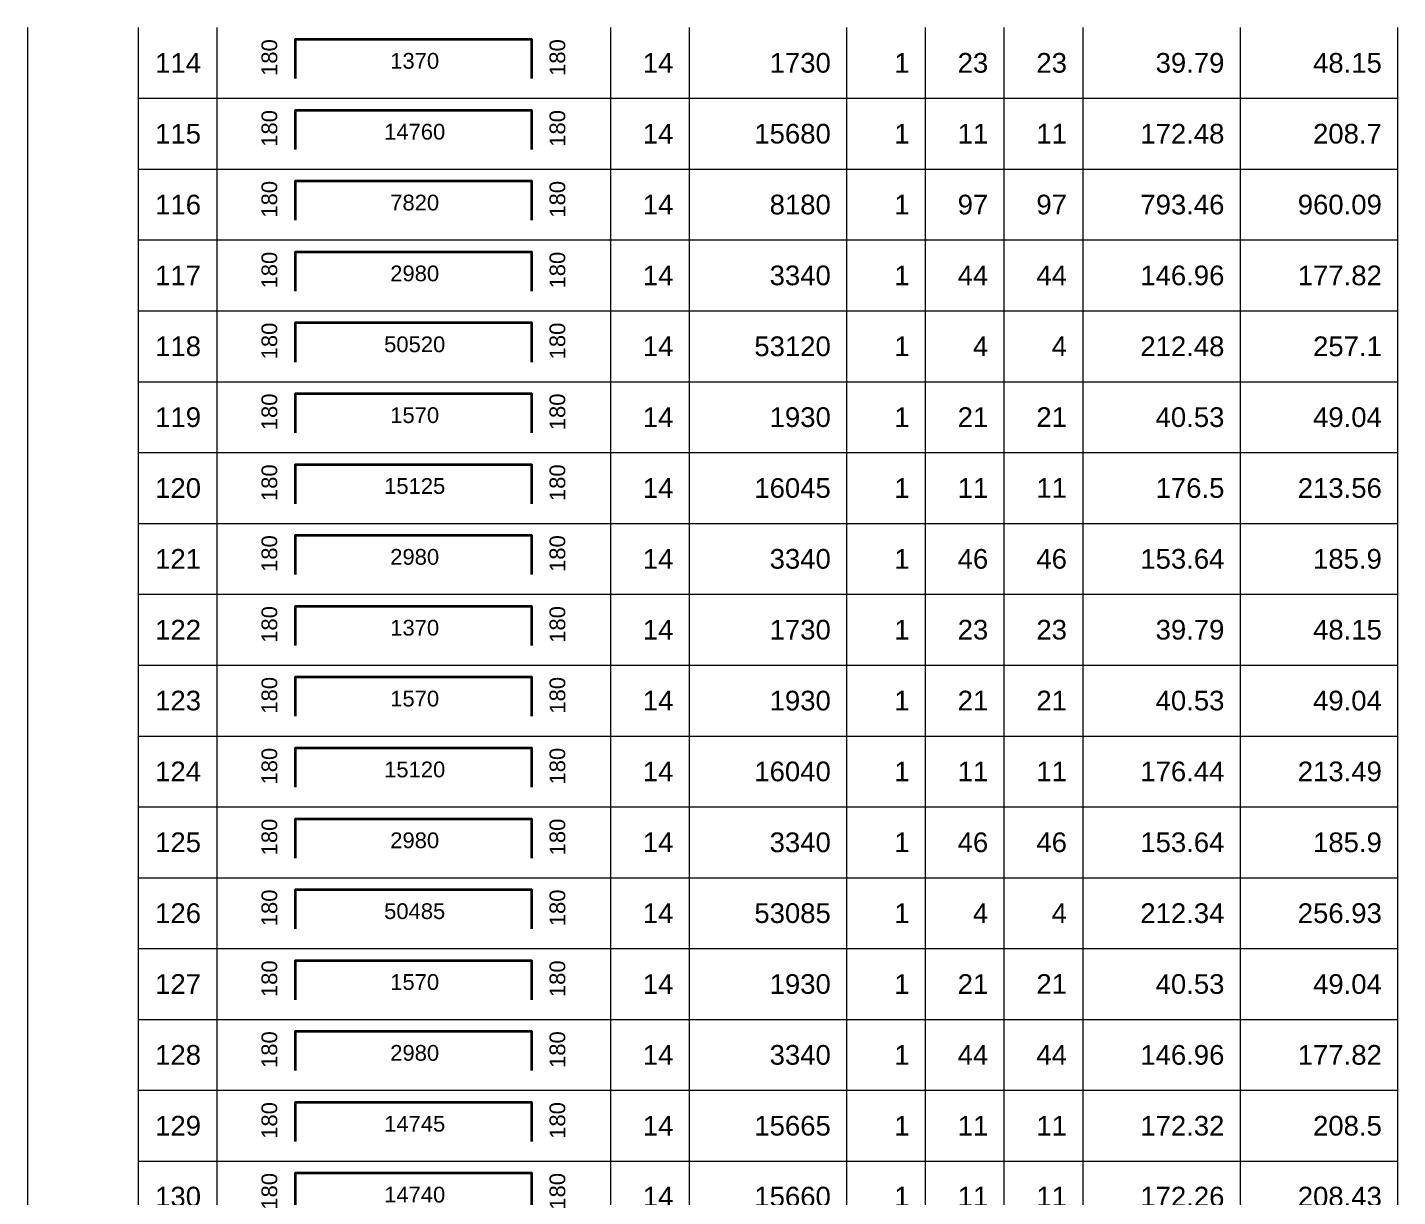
# Model space of a CAD drawing. Header units: millimetres. Extents: x -109376 to 505271, y -20580 to 113678.
# Drawn here: x -109376 to -91971, y -5730 to 9120 of the extents above; entities that cross this region are included whole.
import ezdxf
from ezdxf.enums import TextEntityAlignment as Align

# ---------------------------------------------------------------- set-up
doc = ezdxf.new("R2010")
doc.units = ezdxf.units.MM
for name, color, linetype, lineweight in [('NDC_S_REBAR', 4, 'Continuous', 35), ('NDC_S_VN TEXT', 7, 'Continuous', 20), ('NDC_Table', 3, 'Continuous', 20)]:
    doc.layers.add(name, color=color, linetype=linetype, lineweight=lineweight)
doc.styles.add('ARIAL', font='arial.ttf', dxfattribs={"width": 0.8})

# ---------------------------------------------------------------- blocks, each defined once
blk = doc.blocks.new('dang04')
at = {"layer": 'NDC_S_REBAR'}
blk.add_lwpolyline([(3405, -650), (3405, -150), (6405, -150), (6405, -650)], dxfattribs=at)
at = {"layer": 'NDC_Table'}
for p, q in [((0, 0), (0, -900)), ((1405, 0), (1405, -900)), ((2405, 0), (2405, -900)), ((7405, 0), (7405, -900)), ((8405, 0), (8405, -900)), ((10405, 0), (10405, -900)), ((11405, 0), (11405, -900)), ((12405, 0), (12405, -900)), ((13405, 0), (13405, -900)), ((15405, 0), (15405, -900)), ((17405, 0), (17405, -900)), ((1405, -900), (17405, -900))]:
    blk.add_line(p, q, dxfattribs=at)
at = {"layer": 'NDC_S_VN TEXT', "style": 'ARIAL'}
for p in [(3073, -150), (6733, -150)]:
    blk.add_attdef('D03', text='', height=200, rotation=90, dxfattribs=at).set_placement(p, align=Align.MIDDLE_RIGHT)
for p in [(2205, -450), (8205, -450), (10205, -450), (11205, -450), (12205, -450), (13205, -450), (15205, -450), (17205, -450)]:
    blk.add_attdef('D03', text='', height=250, dxfattribs=at).set_placement(p, align=Align.MIDDLE_RIGHT)
blk.add_attdef('D03', text='', height=200, dxfattribs=at).set_placement((4920, -425), align=Align.MIDDLE_CENTER)

msp = doc.modelspace()

# ---------------------------------------------------------------- block references
at = {"layer": 'NDC_Table'}
ref = msp.add_blockref('dang04', (-109375.9, 9119.9), dxfattribs=at)
ref.add_attrib('D03', '114', dxfattribs={"layer": 'NDC_S_VN TEXT', "height": 250, "style": 'ARIAL'}).set_placement((-107170.6, 8669.9), align=Align.MIDDLE_RIGHT)
ref.add_attrib('D03', '180', dxfattribs={"layer": 'NDC_S_VN TEXT', "height": 200, "rotation": 90, "style": 'ARIAL'}).set_placement((-106302.5, 8969.9), align=Align.MIDDLE_RIGHT)
ref.add_attrib('D03', '1370', dxfattribs={"layer": 'NDC_S_VN TEXT', "height": 200, "style": 'ARIAL'}).set_placement((-104456.3, 8695.2), align=Align.MIDDLE_CENTER)
ref.add_attrib('D03', '180', dxfattribs={"layer": 'NDC_S_VN TEXT', "height": 200, "rotation": 90, "style": 'ARIAL'}).set_placement((-102643.4, 8969.9), align=Align.MIDDLE_RIGHT)
ref.add_attrib('D03', '14', dxfattribs={"layer": 'NDC_S_VN TEXT', "height": 250, "style": 'ARIAL'}).set_placement((-101170.6, 8669.9), align=Align.MIDDLE_RIGHT)
ref.add_attrib('D03', '1730', dxfattribs={"layer": 'NDC_S_VN TEXT', "height": 250, "style": 'ARIAL'}).set_placement((-99170.6, 8669.9), align=Align.MIDDLE_RIGHT)
ref.add_attrib('D03', '1', dxfattribs={"layer": 'NDC_S_VN TEXT', "height": 250, "style": 'ARIAL'}).set_placement((-98170.6, 8669.9), align=Align.MIDDLE_RIGHT)
ref.add_attrib('D03', '23', dxfattribs={"layer": 'NDC_S_VN TEXT', "height": 250, "style": 'ARIAL'}).set_placement((-97170.6, 8669.9), align=Align.MIDDLE_RIGHT)
ref.add_attrib('D03', '23', dxfattribs={"layer": 'NDC_S_VN TEXT', "height": 250, "style": 'ARIAL'}).set_placement((-96170.6, 8670.2), align=Align.MIDDLE_RIGHT)
ref.add_attrib('D03', '39.79', dxfattribs={"layer": 'NDC_S_VN TEXT', "height": 250, "style": 'ARIAL'}).set_placement((-94170.6, 8669.9), align=Align.MIDDLE_RIGHT)
ref.add_attrib('D03', '48.15', dxfattribs={"layer": 'NDC_S_VN TEXT', "height": 250, "style": 'ARIAL'}).set_placement((-92170.6, 8669.9), align=Align.MIDDLE_RIGHT)
ref = msp.add_blockref('dang04', (-109375.9, 8219.9), dxfattribs=at)
ref.add_attrib('D03', '115', dxfattribs={"layer": 'NDC_S_VN TEXT', "height": 250, "style": 'ARIAL'}).set_placement((-107170.6, 7769.9), align=Align.MIDDLE_RIGHT)
ref.add_attrib('D03', '180', dxfattribs={"layer": 'NDC_S_VN TEXT', "height": 200, "rotation": 90, "style": 'ARIAL'}).set_placement((-106302.5, 8069.9), align=Align.MIDDLE_RIGHT)
ref.add_attrib('D03', '14760', dxfattribs={"layer": 'NDC_S_VN TEXT', "height": 200, "style": 'ARIAL'}).set_placement((-104456.3, 7795.2), align=Align.MIDDLE_CENTER)
ref.add_attrib('D03', '180', dxfattribs={"layer": 'NDC_S_VN TEXT', "height": 200, "rotation": 90, "style": 'ARIAL'}).set_placement((-102643.4, 8069.9), align=Align.MIDDLE_RIGHT)
ref.add_attrib('D03', '14', dxfattribs={"layer": 'NDC_S_VN TEXT', "height": 250, "style": 'ARIAL'}).set_placement((-101170.6, 7769.9), align=Align.MIDDLE_RIGHT)
ref.add_attrib('D03', '15680', dxfattribs={"layer": 'NDC_S_VN TEXT', "height": 250, "style": 'ARIAL'}).set_placement((-99170.6, 7769.9), align=Align.MIDDLE_RIGHT)
ref.add_attrib('D03', '1', dxfattribs={"layer": 'NDC_S_VN TEXT', "height": 250, "style": 'ARIAL'}).set_placement((-98170.6, 7769.9), align=Align.MIDDLE_RIGHT)
ref.add_attrib('D03', '11', dxfattribs={"layer": 'NDC_S_VN TEXT', "height": 250, "style": 'ARIAL'}).set_placement((-97170.6, 7769.9), align=Align.MIDDLE_RIGHT)
ref.add_attrib('D03', '11', dxfattribs={"layer": 'NDC_S_VN TEXT', "height": 250, "style": 'ARIAL'}).set_placement((-96170.6, 7770.2), align=Align.MIDDLE_RIGHT)
ref.add_attrib('D03', '172.48', dxfattribs={"layer": 'NDC_S_VN TEXT', "height": 250, "style": 'ARIAL'}).set_placement((-94170.6, 7769.9), align=Align.MIDDLE_RIGHT)
ref.add_attrib('D03', '208.7', dxfattribs={"layer": 'NDC_S_VN TEXT', "height": 250, "style": 'ARIAL'}).set_placement((-92170.6, 7769.9), align=Align.MIDDLE_RIGHT)
ref = msp.add_blockref('dang04', (-109375.9, 7319.9), dxfattribs=at)
ref.add_attrib('D03', '116', dxfattribs={"layer": 'NDC_S_VN TEXT', "height": 250, "style": 'ARIAL'}).set_placement((-107170.6, 6869.9), align=Align.MIDDLE_RIGHT)
ref.add_attrib('D03', '180', dxfattribs={"layer": 'NDC_S_VN TEXT', "height": 200, "rotation": 90, "style": 'ARIAL'}).set_placement((-106302.5, 7169.9), align=Align.MIDDLE_RIGHT)
ref.add_attrib('D03', '7820', dxfattribs={"layer": 'NDC_S_VN TEXT', "height": 200, "style": 'ARIAL'}).set_placement((-104456.3, 6895.2), align=Align.MIDDLE_CENTER)
ref.add_attrib('D03', '180', dxfattribs={"layer": 'NDC_S_VN TEXT', "height": 200, "rotation": 90, "style": 'ARIAL'}).set_placement((-102643.4, 7169.9), align=Align.MIDDLE_RIGHT)
ref.add_attrib('D03', '14', dxfattribs={"layer": 'NDC_S_VN TEXT', "height": 250, "style": 'ARIAL'}).set_placement((-101170.6, 6869.9), align=Align.MIDDLE_RIGHT)
ref.add_attrib('D03', '8180', dxfattribs={"layer": 'NDC_S_VN TEXT', "height": 250, "style": 'ARIAL'}).set_placement((-99170.6, 6869.9), align=Align.MIDDLE_RIGHT)
ref.add_attrib('D03', '1', dxfattribs={"layer": 'NDC_S_VN TEXT', "height": 250, "style": 'ARIAL'}).set_placement((-98170.6, 6869.9), align=Align.MIDDLE_RIGHT)
ref.add_attrib('D03', '97', dxfattribs={"layer": 'NDC_S_VN TEXT', "height": 250, "style": 'ARIAL'}).set_placement((-97170.6, 6869.9), align=Align.MIDDLE_RIGHT)
ref.add_attrib('D03', '97', dxfattribs={"layer": 'NDC_S_VN TEXT', "height": 250, "style": 'ARIAL'}).set_placement((-96170.6, 6870.2), align=Align.MIDDLE_RIGHT)
ref.add_attrib('D03', '793.46', dxfattribs={"layer": 'NDC_S_VN TEXT', "height": 250, "style": 'ARIAL'}).set_placement((-94170.6, 6869.9), align=Align.MIDDLE_RIGHT)
ref.add_attrib('D03', '960.09', dxfattribs={"layer": 'NDC_S_VN TEXT', "height": 250, "style": 'ARIAL'}).set_placement((-92170.6, 6869.9), align=Align.MIDDLE_RIGHT)
ref = msp.add_blockref('dang04', (-109375.9, 6419.9), dxfattribs=at)
ref.add_attrib('D03', '117', dxfattribs={"layer": 'NDC_S_VN TEXT', "height": 250, "style": 'ARIAL'}).set_placement((-107170.6, 5969.9), align=Align.MIDDLE_RIGHT)
ref.add_attrib('D03', '180', dxfattribs={"layer": 'NDC_S_VN TEXT', "height": 200, "rotation": 90, "style": 'ARIAL'}).set_placement((-106302.5, 6269.9), align=Align.MIDDLE_RIGHT)
ref.add_attrib('D03', '2980', dxfattribs={"layer": 'NDC_S_VN TEXT', "height": 200, "style": 'ARIAL'}).set_placement((-104456.3, 5995.2), align=Align.MIDDLE_CENTER)
ref.add_attrib('D03', '180', dxfattribs={"layer": 'NDC_S_VN TEXT', "height": 200, "rotation": 90, "style": 'ARIAL'}).set_placement((-102643.4, 6269.9), align=Align.MIDDLE_RIGHT)
ref.add_attrib('D03', '14', dxfattribs={"layer": 'NDC_S_VN TEXT', "height": 250, "style": 'ARIAL'}).set_placement((-101170.6, 5969.9), align=Align.MIDDLE_RIGHT)
ref.add_attrib('D03', '3340', dxfattribs={"layer": 'NDC_S_VN TEXT', "height": 250, "style": 'ARIAL'}).set_placement((-99170.6, 5969.9), align=Align.MIDDLE_RIGHT)
ref.add_attrib('D03', '1', dxfattribs={"layer": 'NDC_S_VN TEXT', "height": 250, "style": 'ARIAL'}).set_placement((-98170.6, 5969.9), align=Align.MIDDLE_RIGHT)
ref.add_attrib('D03', '44', dxfattribs={"layer": 'NDC_S_VN TEXT', "height": 250, "style": 'ARIAL'}).set_placement((-97170.6, 5969.9), align=Align.MIDDLE_RIGHT)
ref.add_attrib('D03', '44', dxfattribs={"layer": 'NDC_S_VN TEXT', "height": 250, "style": 'ARIAL'}).set_placement((-96170.6, 5970.2), align=Align.MIDDLE_RIGHT)
ref.add_attrib('D03', '146.96', dxfattribs={"layer": 'NDC_S_VN TEXT', "height": 250, "style": 'ARIAL'}).set_placement((-94170.6, 5969.9), align=Align.MIDDLE_RIGHT)
ref.add_attrib('D03', '177.82', dxfattribs={"layer": 'NDC_S_VN TEXT', "height": 250, "style": 'ARIAL'}).set_placement((-92170.6, 5969.9), align=Align.MIDDLE_RIGHT)
ref = msp.add_blockref('dang04', (-109375.9, 5519.9), dxfattribs=at)
ref.add_attrib('D03', '118', dxfattribs={"layer": 'NDC_S_VN TEXT', "height": 250, "style": 'ARIAL'}).set_placement((-107170.6, 5069.9), align=Align.MIDDLE_RIGHT)
ref.add_attrib('D03', '180', dxfattribs={"layer": 'NDC_S_VN TEXT', "height": 200, "rotation": 90, "style": 'ARIAL'}).set_placement((-106302.5, 5369.9), align=Align.MIDDLE_RIGHT)
ref.add_attrib('D03', '50520', dxfattribs={"layer": 'NDC_S_VN TEXT', "height": 200, "style": 'ARIAL'}).set_placement((-104456.3, 5095.2), align=Align.MIDDLE_CENTER)
ref.add_attrib('D03', '180', dxfattribs={"layer": 'NDC_S_VN TEXT', "height": 200, "rotation": 90, "style": 'ARIAL'}).set_placement((-102643.4, 5369.9), align=Align.MIDDLE_RIGHT)
ref.add_attrib('D03', '14', dxfattribs={"layer": 'NDC_S_VN TEXT', "height": 250, "style": 'ARIAL'}).set_placement((-101170.6, 5069.9), align=Align.MIDDLE_RIGHT)
ref.add_attrib('D03', '53120', dxfattribs={"layer": 'NDC_S_VN TEXT', "height": 250, "style": 'ARIAL'}).set_placement((-99170.6, 5069.9), align=Align.MIDDLE_RIGHT)
ref.add_attrib('D03', '1', dxfattribs={"layer": 'NDC_S_VN TEXT', "height": 250, "style": 'ARIAL'}).set_placement((-98170.6, 5069.9), align=Align.MIDDLE_RIGHT)
ref.add_attrib('D03', '4', dxfattribs={"layer": 'NDC_S_VN TEXT', "height": 250, "style": 'ARIAL'}).set_placement((-97170.6, 5069.9), align=Align.MIDDLE_RIGHT)
ref.add_attrib('D03', '4', dxfattribs={"layer": 'NDC_S_VN TEXT', "height": 250, "style": 'ARIAL'}).set_placement((-96170.6, 5070.2), align=Align.MIDDLE_RIGHT)
ref.add_attrib('D03', '212.48', dxfattribs={"layer": 'NDC_S_VN TEXT', "height": 250, "style": 'ARIAL'}).set_placement((-94170.6, 5069.9), align=Align.MIDDLE_RIGHT)
ref.add_attrib('D03', '257.1', dxfattribs={"layer": 'NDC_S_VN TEXT', "height": 250, "style": 'ARIAL'}).set_placement((-92170.6, 5069.9), align=Align.MIDDLE_RIGHT)
ref = msp.add_blockref('dang04', (-109375.9, 4619.9), dxfattribs=at)
ref.add_attrib('D03', '119', dxfattribs={"layer": 'NDC_S_VN TEXT', "height": 250, "style": 'ARIAL'}).set_placement((-107170.6, 4169.9), align=Align.MIDDLE_RIGHT)
ref.add_attrib('D03', '180', dxfattribs={"layer": 'NDC_S_VN TEXT', "height": 200, "rotation": 90, "style": 'ARIAL'}).set_placement((-106302.5, 4469.9), align=Align.MIDDLE_RIGHT)
ref.add_attrib('D03', '1570', dxfattribs={"layer": 'NDC_S_VN TEXT', "height": 200, "style": 'ARIAL'}).set_placement((-104456.3, 4195.2), align=Align.MIDDLE_CENTER)
ref.add_attrib('D03', '180', dxfattribs={"layer": 'NDC_S_VN TEXT', "height": 200, "rotation": 90, "style": 'ARIAL'}).set_placement((-102643.4, 4469.9), align=Align.MIDDLE_RIGHT)
ref.add_attrib('D03', '14', dxfattribs={"layer": 'NDC_S_VN TEXT', "height": 250, "style": 'ARIAL'}).set_placement((-101170.6, 4169.9), align=Align.MIDDLE_RIGHT)
ref.add_attrib('D03', '1930', dxfattribs={"layer": 'NDC_S_VN TEXT', "height": 250, "style": 'ARIAL'}).set_placement((-99170.6, 4169.9), align=Align.MIDDLE_RIGHT)
ref.add_attrib('D03', '1', dxfattribs={"layer": 'NDC_S_VN TEXT', "height": 250, "style": 'ARIAL'}).set_placement((-98170.6, 4169.9), align=Align.MIDDLE_RIGHT)
ref.add_attrib('D03', '21', dxfattribs={"layer": 'NDC_S_VN TEXT', "height": 250, "style": 'ARIAL'}).set_placement((-97170.6, 4169.9), align=Align.MIDDLE_RIGHT)
ref.add_attrib('D03', '21', dxfattribs={"layer": 'NDC_S_VN TEXT', "height": 250, "style": 'ARIAL'}).set_placement((-96170.6, 4170.2), align=Align.MIDDLE_RIGHT)
ref.add_attrib('D03', '40.53', dxfattribs={"layer": 'NDC_S_VN TEXT', "height": 250, "style": 'ARIAL'}).set_placement((-94170.6, 4169.9), align=Align.MIDDLE_RIGHT)
ref.add_attrib('D03', '49.04', dxfattribs={"layer": 'NDC_S_VN TEXT', "height": 250, "style": 'ARIAL'}).set_placement((-92170.6, 4169.9), align=Align.MIDDLE_RIGHT)
ref = msp.add_blockref('dang04', (-109375.9, 3719.9), dxfattribs=at)
ref.add_attrib('D03', '120', dxfattribs={"layer": 'NDC_S_VN TEXT', "height": 250, "style": 'ARIAL'}).set_placement((-107170.6, 3269.9), align=Align.MIDDLE_RIGHT)
ref.add_attrib('D03', '180', dxfattribs={"layer": 'NDC_S_VN TEXT', "height": 200, "rotation": 90, "style": 'ARIAL'}).set_placement((-106302.5, 3569.9), align=Align.MIDDLE_RIGHT)
ref.add_attrib('D03', '15125', dxfattribs={"layer": 'NDC_S_VN TEXT', "height": 200, "style": 'ARIAL'}).set_placement((-104456.3, 3295.2), align=Align.MIDDLE_CENTER)
ref.add_attrib('D03', '180', dxfattribs={"layer": 'NDC_S_VN TEXT', "height": 200, "rotation": 90, "style": 'ARIAL'}).set_placement((-102643.4, 3569.9), align=Align.MIDDLE_RIGHT)
ref.add_attrib('D03', '14', dxfattribs={"layer": 'NDC_S_VN TEXT', "height": 250, "style": 'ARIAL'}).set_placement((-101170.6, 3269.9), align=Align.MIDDLE_RIGHT)
ref.add_attrib('D03', '16045', dxfattribs={"layer": 'NDC_S_VN TEXT', "height": 250, "style": 'ARIAL'}).set_placement((-99170.6, 3269.9), align=Align.MIDDLE_RIGHT)
ref.add_attrib('D03', '1', dxfattribs={"layer": 'NDC_S_VN TEXT', "height": 250, "style": 'ARIAL'}).set_placement((-98170.6, 3269.9), align=Align.MIDDLE_RIGHT)
ref.add_attrib('D03', '11', dxfattribs={"layer": 'NDC_S_VN TEXT', "height": 250, "style": 'ARIAL'}).set_placement((-97170.6, 3269.9), align=Align.MIDDLE_RIGHT)
ref.add_attrib('D03', '11', dxfattribs={"layer": 'NDC_S_VN TEXT', "height": 250, "style": 'ARIAL'}).set_placement((-96170.6, 3270.2), align=Align.MIDDLE_RIGHT)
ref.add_attrib('D03', '176.5', dxfattribs={"layer": 'NDC_S_VN TEXT', "height": 250, "style": 'ARIAL'}).set_placement((-94170.6, 3269.9), align=Align.MIDDLE_RIGHT)
ref.add_attrib('D03', '213.56', dxfattribs={"layer": 'NDC_S_VN TEXT', "height": 250, "style": 'ARIAL'}).set_placement((-92170.6, 3269.9), align=Align.MIDDLE_RIGHT)
ref = msp.add_blockref('dang04', (-109375.9, 2819.9), dxfattribs=at)
ref.add_attrib('D03', '121', dxfattribs={"layer": 'NDC_S_VN TEXT', "height": 250, "style": 'ARIAL'}).set_placement((-107170.6, 2369.9), align=Align.MIDDLE_RIGHT)
ref.add_attrib('D03', '180', dxfattribs={"layer": 'NDC_S_VN TEXT', "height": 200, "rotation": 90, "style": 'ARIAL'}).set_placement((-106302.5, 2669.9), align=Align.MIDDLE_RIGHT)
ref.add_attrib('D03', '2980', dxfattribs={"layer": 'NDC_S_VN TEXT', "height": 200, "style": 'ARIAL'}).set_placement((-104456.3, 2395.2), align=Align.MIDDLE_CENTER)
ref.add_attrib('D03', '180', dxfattribs={"layer": 'NDC_S_VN TEXT', "height": 200, "rotation": 90, "style": 'ARIAL'}).set_placement((-102643.4, 2669.9), align=Align.MIDDLE_RIGHT)
ref.add_attrib('D03', '14', dxfattribs={"layer": 'NDC_S_VN TEXT', "height": 250, "style": 'ARIAL'}).set_placement((-101170.6, 2369.9), align=Align.MIDDLE_RIGHT)
ref.add_attrib('D03', '3340', dxfattribs={"layer": 'NDC_S_VN TEXT', "height": 250, "style": 'ARIAL'}).set_placement((-99170.6, 2369.9), align=Align.MIDDLE_RIGHT)
ref.add_attrib('D03', '1', dxfattribs={"layer": 'NDC_S_VN TEXT', "height": 250, "style": 'ARIAL'}).set_placement((-98170.6, 2369.9), align=Align.MIDDLE_RIGHT)
ref.add_attrib('D03', '46', dxfattribs={"layer": 'NDC_S_VN TEXT', "height": 250, "style": 'ARIAL'}).set_placement((-97170.6, 2369.9), align=Align.MIDDLE_RIGHT)
ref.add_attrib('D03', '46', dxfattribs={"layer": 'NDC_S_VN TEXT', "height": 250, "style": 'ARIAL'}).set_placement((-96170.6, 2370.2), align=Align.MIDDLE_RIGHT)
ref.add_attrib('D03', '153.64', dxfattribs={"layer": 'NDC_S_VN TEXT', "height": 250, "style": 'ARIAL'}).set_placement((-94170.6, 2369.9), align=Align.MIDDLE_RIGHT)
ref.add_attrib('D03', '185.9', dxfattribs={"layer": 'NDC_S_VN TEXT', "height": 250, "style": 'ARIAL'}).set_placement((-92170.6, 2369.9), align=Align.MIDDLE_RIGHT)
ref = msp.add_blockref('dang04', (-109375.9, 1919.9), dxfattribs=at)
ref.add_attrib('D03', '122', dxfattribs={"layer": 'NDC_S_VN TEXT', "height": 250, "style": 'ARIAL'}).set_placement((-107170.6, 1469.9), align=Align.MIDDLE_RIGHT)
ref.add_attrib('D03', '180', dxfattribs={"layer": 'NDC_S_VN TEXT', "height": 200, "rotation": 90, "style": 'ARIAL'}).set_placement((-106302.5, 1769.9), align=Align.MIDDLE_RIGHT)
ref.add_attrib('D03', '1370', dxfattribs={"layer": 'NDC_S_VN TEXT', "height": 200, "style": 'ARIAL'}).set_placement((-104456.3, 1495.2), align=Align.MIDDLE_CENTER)
ref.add_attrib('D03', '180', dxfattribs={"layer": 'NDC_S_VN TEXT', "height": 200, "rotation": 90, "style": 'ARIAL'}).set_placement((-102643.4, 1769.9), align=Align.MIDDLE_RIGHT)
ref.add_attrib('D03', '14', dxfattribs={"layer": 'NDC_S_VN TEXT', "height": 250, "style": 'ARIAL'}).set_placement((-101170.6, 1469.9), align=Align.MIDDLE_RIGHT)
ref.add_attrib('D03', '1730', dxfattribs={"layer": 'NDC_S_VN TEXT', "height": 250, "style": 'ARIAL'}).set_placement((-99170.6, 1469.9), align=Align.MIDDLE_RIGHT)
ref.add_attrib('D03', '1', dxfattribs={"layer": 'NDC_S_VN TEXT', "height": 250, "style": 'ARIAL'}).set_placement((-98170.6, 1469.9), align=Align.MIDDLE_RIGHT)
ref.add_attrib('D03', '23', dxfattribs={"layer": 'NDC_S_VN TEXT', "height": 250, "style": 'ARIAL'}).set_placement((-97170.6, 1469.9), align=Align.MIDDLE_RIGHT)
ref.add_attrib('D03', '23', dxfattribs={"layer": 'NDC_S_VN TEXT', "height": 250, "style": 'ARIAL'}).set_placement((-96170.6, 1470.2), align=Align.MIDDLE_RIGHT)
ref.add_attrib('D03', '39.79', dxfattribs={"layer": 'NDC_S_VN TEXT', "height": 250, "style": 'ARIAL'}).set_placement((-94170.6, 1469.9), align=Align.MIDDLE_RIGHT)
ref.add_attrib('D03', '48.15', dxfattribs={"layer": 'NDC_S_VN TEXT', "height": 250, "style": 'ARIAL'}).set_placement((-92170.6, 1469.9), align=Align.MIDDLE_RIGHT)
ref = msp.add_blockref('dang04', (-109375.9, 1019.9), dxfattribs=at)
ref.add_attrib('D03', '123', dxfattribs={"layer": 'NDC_S_VN TEXT', "height": 250, "style": 'ARIAL'}).set_placement((-107170.6, 569.9), align=Align.MIDDLE_RIGHT)
ref.add_attrib('D03', '180', dxfattribs={"layer": 'NDC_S_VN TEXT', "height": 200, "rotation": 90, "style": 'ARIAL'}).set_placement((-106302.5, 869.9), align=Align.MIDDLE_RIGHT)
ref.add_attrib('D03', '1570', dxfattribs={"layer": 'NDC_S_VN TEXT', "height": 200, "style": 'ARIAL'}).set_placement((-104456.3, 595.2), align=Align.MIDDLE_CENTER)
ref.add_attrib('D03', '180', dxfattribs={"layer": 'NDC_S_VN TEXT', "height": 200, "rotation": 90, "style": 'ARIAL'}).set_placement((-102643.4, 869.9), align=Align.MIDDLE_RIGHT)
ref.add_attrib('D03', '14', dxfattribs={"layer": 'NDC_S_VN TEXT', "height": 250, "style": 'ARIAL'}).set_placement((-101170.6, 569.9), align=Align.MIDDLE_RIGHT)
ref.add_attrib('D03', '1930', dxfattribs={"layer": 'NDC_S_VN TEXT', "height": 250, "style": 'ARIAL'}).set_placement((-99170.6, 569.9), align=Align.MIDDLE_RIGHT)
ref.add_attrib('D03', '1', dxfattribs={"layer": 'NDC_S_VN TEXT', "height": 250, "style": 'ARIAL'}).set_placement((-98170.6, 569.9), align=Align.MIDDLE_RIGHT)
ref.add_attrib('D03', '21', dxfattribs={"layer": 'NDC_S_VN TEXT', "height": 250, "style": 'ARIAL'}).set_placement((-97170.6, 569.9), align=Align.MIDDLE_RIGHT)
ref.add_attrib('D03', '21', dxfattribs={"layer": 'NDC_S_VN TEXT', "height": 250, "style": 'ARIAL'}).set_placement((-96170.6, 570.2), align=Align.MIDDLE_RIGHT)
ref.add_attrib('D03', '40.53', dxfattribs={"layer": 'NDC_S_VN TEXT', "height": 250, "style": 'ARIAL'}).set_placement((-94170.6, 569.9), align=Align.MIDDLE_RIGHT)
ref.add_attrib('D03', '49.04', dxfattribs={"layer": 'NDC_S_VN TEXT', "height": 250, "style": 'ARIAL'}).set_placement((-92170.6, 569.9), align=Align.MIDDLE_RIGHT)
ref = msp.add_blockref('dang04', (-109375.9, 119.9), dxfattribs=at)
ref.add_attrib('D03', '124', dxfattribs={"layer": 'NDC_S_VN TEXT', "height": 250, "style": 'ARIAL'}).set_placement((-107170.6, -330.1), align=Align.MIDDLE_RIGHT)
ref.add_attrib('D03', '180', dxfattribs={"layer": 'NDC_S_VN TEXT', "height": 200, "rotation": 90, "style": 'ARIAL'}).set_placement((-106302.5, -30.1), align=Align.MIDDLE_RIGHT)
ref.add_attrib('D03', '15120', dxfattribs={"layer": 'NDC_S_VN TEXT', "height": 200, "style": 'ARIAL'}).set_placement((-104456.3, -304.8), align=Align.MIDDLE_CENTER)
ref.add_attrib('D03', '180', dxfattribs={"layer": 'NDC_S_VN TEXT', "height": 200, "rotation": 90, "style": 'ARIAL'}).set_placement((-102643.4, -30.1), align=Align.MIDDLE_RIGHT)
ref.add_attrib('D03', '14', dxfattribs={"layer": 'NDC_S_VN TEXT', "height": 250, "style": 'ARIAL'}).set_placement((-101170.6, -330.1), align=Align.MIDDLE_RIGHT)
ref.add_attrib('D03', '16040', dxfattribs={"layer": 'NDC_S_VN TEXT', "height": 250, "style": 'ARIAL'}).set_placement((-99170.6, -330.1), align=Align.MIDDLE_RIGHT)
ref.add_attrib('D03', '1', dxfattribs={"layer": 'NDC_S_VN TEXT', "height": 250, "style": 'ARIAL'}).set_placement((-98170.6, -330.1), align=Align.MIDDLE_RIGHT)
ref.add_attrib('D03', '11', dxfattribs={"layer": 'NDC_S_VN TEXT', "height": 250, "style": 'ARIAL'}).set_placement((-97170.6, -330.1), align=Align.MIDDLE_RIGHT)
ref.add_attrib('D03', '11', dxfattribs={"layer": 'NDC_S_VN TEXT', "height": 250, "style": 'ARIAL'}).set_placement((-96170.6, -329.8), align=Align.MIDDLE_RIGHT)
ref.add_attrib('D03', '176.44', dxfattribs={"layer": 'NDC_S_VN TEXT', "height": 250, "style": 'ARIAL'}).set_placement((-94170.6, -330.1), align=Align.MIDDLE_RIGHT)
ref.add_attrib('D03', '213.49', dxfattribs={"layer": 'NDC_S_VN TEXT', "height": 250, "style": 'ARIAL'}).set_placement((-92170.6, -330.1), align=Align.MIDDLE_RIGHT)
ref = msp.add_blockref('dang04', (-109375.9, -780.1), dxfattribs=at)
ref.add_attrib('D03', '125', dxfattribs={"layer": 'NDC_S_VN TEXT', "height": 250, "style": 'ARIAL'}).set_placement((-107170.6, -1230.1), align=Align.MIDDLE_RIGHT)
ref.add_attrib('D03', '180', dxfattribs={"layer": 'NDC_S_VN TEXT', "height": 200, "rotation": 90, "style": 'ARIAL'}).set_placement((-106302.5, -930.1), align=Align.MIDDLE_RIGHT)
ref.add_attrib('D03', '2980', dxfattribs={"layer": 'NDC_S_VN TEXT', "height": 200, "style": 'ARIAL'}).set_placement((-104456.3, -1204.8), align=Align.MIDDLE_CENTER)
ref.add_attrib('D03', '180', dxfattribs={"layer": 'NDC_S_VN TEXT', "height": 200, "rotation": 90, "style": 'ARIAL'}).set_placement((-102643.4, -930.1), align=Align.MIDDLE_RIGHT)
ref.add_attrib('D03', '14', dxfattribs={"layer": 'NDC_S_VN TEXT', "height": 250, "style": 'ARIAL'}).set_placement((-101170.6, -1230.1), align=Align.MIDDLE_RIGHT)
ref.add_attrib('D03', '3340', dxfattribs={"layer": 'NDC_S_VN TEXT', "height": 250, "style": 'ARIAL'}).set_placement((-99170.6, -1230.1), align=Align.MIDDLE_RIGHT)
ref.add_attrib('D03', '1', dxfattribs={"layer": 'NDC_S_VN TEXT', "height": 250, "style": 'ARIAL'}).set_placement((-98170.6, -1230.1), align=Align.MIDDLE_RIGHT)
ref.add_attrib('D03', '46', dxfattribs={"layer": 'NDC_S_VN TEXT', "height": 250, "style": 'ARIAL'}).set_placement((-97170.6, -1230.1), align=Align.MIDDLE_RIGHT)
ref.add_attrib('D03', '46', dxfattribs={"layer": 'NDC_S_VN TEXT', "height": 250, "style": 'ARIAL'}).set_placement((-96170.6, -1229.8), align=Align.MIDDLE_RIGHT)
ref.add_attrib('D03', '153.64', dxfattribs={"layer": 'NDC_S_VN TEXT', "height": 250, "style": 'ARIAL'}).set_placement((-94170.6, -1230.1), align=Align.MIDDLE_RIGHT)
ref.add_attrib('D03', '185.9', dxfattribs={"layer": 'NDC_S_VN TEXT', "height": 250, "style": 'ARIAL'}).set_placement((-92170.6, -1230.1), align=Align.MIDDLE_RIGHT)
ref = msp.add_blockref('dang04', (-109375.9, -1680.1), dxfattribs=at)
ref.add_attrib('D03', '126', dxfattribs={"layer": 'NDC_S_VN TEXT', "height": 250, "style": 'ARIAL'}).set_placement((-107170.6, -2130.1), align=Align.MIDDLE_RIGHT)
ref.add_attrib('D03', '180', dxfattribs={"layer": 'NDC_S_VN TEXT', "height": 200, "rotation": 90, "style": 'ARIAL'}).set_placement((-106302.5, -1830.1), align=Align.MIDDLE_RIGHT)
ref.add_attrib('D03', '50485', dxfattribs={"layer": 'NDC_S_VN TEXT', "height": 200, "style": 'ARIAL'}).set_placement((-104456.3, -2104.8), align=Align.MIDDLE_CENTER)
ref.add_attrib('D03', '180', dxfattribs={"layer": 'NDC_S_VN TEXT', "height": 200, "rotation": 90, "style": 'ARIAL'}).set_placement((-102643.4, -1830.1), align=Align.MIDDLE_RIGHT)
ref.add_attrib('D03', '14', dxfattribs={"layer": 'NDC_S_VN TEXT', "height": 250, "style": 'ARIAL'}).set_placement((-101170.6, -2130.1), align=Align.MIDDLE_RIGHT)
ref.add_attrib('D03', '53085', dxfattribs={"layer": 'NDC_S_VN TEXT', "height": 250, "style": 'ARIAL'}).set_placement((-99170.6, -2130.1), align=Align.MIDDLE_RIGHT)
ref.add_attrib('D03', '1', dxfattribs={"layer": 'NDC_S_VN TEXT', "height": 250, "style": 'ARIAL'}).set_placement((-98170.6, -2130.1), align=Align.MIDDLE_RIGHT)
ref.add_attrib('D03', '4', dxfattribs={"layer": 'NDC_S_VN TEXT', "height": 250, "style": 'ARIAL'}).set_placement((-97170.6, -2130.1), align=Align.MIDDLE_RIGHT)
ref.add_attrib('D03', '4', dxfattribs={"layer": 'NDC_S_VN TEXT', "height": 250, "style": 'ARIAL'}).set_placement((-96170.6, -2129.8), align=Align.MIDDLE_RIGHT)
ref.add_attrib('D03', '212.34', dxfattribs={"layer": 'NDC_S_VN TEXT', "height": 250, "style": 'ARIAL'}).set_placement((-94170.6, -2130.1), align=Align.MIDDLE_RIGHT)
ref.add_attrib('D03', '256.93', dxfattribs={"layer": 'NDC_S_VN TEXT', "height": 250, "style": 'ARIAL'}).set_placement((-92170.6, -2130.1), align=Align.MIDDLE_RIGHT)
ref = msp.add_blockref('dang04', (-109375.9, -2580.1), dxfattribs=at)
ref.add_attrib('D03', '127', dxfattribs={"layer": 'NDC_S_VN TEXT', "height": 250, "style": 'ARIAL'}).set_placement((-107170.6, -3030.1), align=Align.MIDDLE_RIGHT)
ref.add_attrib('D03', '180', dxfattribs={"layer": 'NDC_S_VN TEXT', "height": 200, "rotation": 90, "style": 'ARIAL'}).set_placement((-106302.5, -2730.1), align=Align.MIDDLE_RIGHT)
ref.add_attrib('D03', '1570', dxfattribs={"layer": 'NDC_S_VN TEXT', "height": 200, "style": 'ARIAL'}).set_placement((-104456.3, -3004.8), align=Align.MIDDLE_CENTER)
ref.add_attrib('D03', '180', dxfattribs={"layer": 'NDC_S_VN TEXT', "height": 200, "rotation": 90, "style": 'ARIAL'}).set_placement((-102643.4, -2730.1), align=Align.MIDDLE_RIGHT)
ref.add_attrib('D03', '14', dxfattribs={"layer": 'NDC_S_VN TEXT', "height": 250, "style": 'ARIAL'}).set_placement((-101170.6, -3030.1), align=Align.MIDDLE_RIGHT)
ref.add_attrib('D03', '1930', dxfattribs={"layer": 'NDC_S_VN TEXT', "height": 250, "style": 'ARIAL'}).set_placement((-99170.6, -3030.1), align=Align.MIDDLE_RIGHT)
ref.add_attrib('D03', '1', dxfattribs={"layer": 'NDC_S_VN TEXT', "height": 250, "style": 'ARIAL'}).set_placement((-98170.6, -3030.1), align=Align.MIDDLE_RIGHT)
ref.add_attrib('D03', '21', dxfattribs={"layer": 'NDC_S_VN TEXT', "height": 250, "style": 'ARIAL'}).set_placement((-97170.6, -3030.1), align=Align.MIDDLE_RIGHT)
ref.add_attrib('D03', '21', dxfattribs={"layer": 'NDC_S_VN TEXT', "height": 250, "style": 'ARIAL'}).set_placement((-96170.6, -3029.8), align=Align.MIDDLE_RIGHT)
ref.add_attrib('D03', '40.53', dxfattribs={"layer": 'NDC_S_VN TEXT', "height": 250, "style": 'ARIAL'}).set_placement((-94170.6, -3030.1), align=Align.MIDDLE_RIGHT)
ref.add_attrib('D03', '49.04', dxfattribs={"layer": 'NDC_S_VN TEXT', "height": 250, "style": 'ARIAL'}).set_placement((-92170.6, -3030.1), align=Align.MIDDLE_RIGHT)
ref = msp.add_blockref('dang04', (-109375.9, -3480.1), dxfattribs=at)
ref.add_attrib('D03', '128', dxfattribs={"layer": 'NDC_S_VN TEXT', "height": 250, "style": 'ARIAL'}).set_placement((-107170.6, -3930.1), align=Align.MIDDLE_RIGHT)
ref.add_attrib('D03', '180', dxfattribs={"layer": 'NDC_S_VN TEXT', "height": 200, "rotation": 90, "style": 'ARIAL'}).set_placement((-106302.5, -3630.1), align=Align.MIDDLE_RIGHT)
ref.add_attrib('D03', '2980', dxfattribs={"layer": 'NDC_S_VN TEXT', "height": 200, "style": 'ARIAL'}).set_placement((-104456.3, -3904.8), align=Align.MIDDLE_CENTER)
ref.add_attrib('D03', '180', dxfattribs={"layer": 'NDC_S_VN TEXT', "height": 200, "rotation": 90, "style": 'ARIAL'}).set_placement((-102643.4, -3630.1), align=Align.MIDDLE_RIGHT)
ref.add_attrib('D03', '14', dxfattribs={"layer": 'NDC_S_VN TEXT', "height": 250, "style": 'ARIAL'}).set_placement((-101170.6, -3930.1), align=Align.MIDDLE_RIGHT)
ref.add_attrib('D03', '3340', dxfattribs={"layer": 'NDC_S_VN TEXT', "height": 250, "style": 'ARIAL'}).set_placement((-99170.6, -3930.1), align=Align.MIDDLE_RIGHT)
ref.add_attrib('D03', '1', dxfattribs={"layer": 'NDC_S_VN TEXT', "height": 250, "style": 'ARIAL'}).set_placement((-98170.6, -3930.1), align=Align.MIDDLE_RIGHT)
ref.add_attrib('D03', '44', dxfattribs={"layer": 'NDC_S_VN TEXT', "height": 250, "style": 'ARIAL'}).set_placement((-97170.6, -3930.1), align=Align.MIDDLE_RIGHT)
ref.add_attrib('D03', '44', dxfattribs={"layer": 'NDC_S_VN TEXT', "height": 250, "style": 'ARIAL'}).set_placement((-96170.6, -3929.8), align=Align.MIDDLE_RIGHT)
ref.add_attrib('D03', '146.96', dxfattribs={"layer": 'NDC_S_VN TEXT', "height": 250, "style": 'ARIAL'}).set_placement((-94170.6, -3930.1), align=Align.MIDDLE_RIGHT)
ref.add_attrib('D03', '177.82', dxfattribs={"layer": 'NDC_S_VN TEXT', "height": 250, "style": 'ARIAL'}).set_placement((-92170.6, -3930.1), align=Align.MIDDLE_RIGHT)
ref = msp.add_blockref('dang04', (-109375.9, -4380.1), dxfattribs=at)
ref.add_attrib('D03', '129', dxfattribs={"layer": 'NDC_S_VN TEXT', "height": 250, "style": 'ARIAL'}).set_placement((-107170.6, -4830.1), align=Align.MIDDLE_RIGHT)
ref.add_attrib('D03', '180', dxfattribs={"layer": 'NDC_S_VN TEXT', "height": 200, "rotation": 90, "style": 'ARIAL'}).set_placement((-106302.5, -4530.1), align=Align.MIDDLE_RIGHT)
ref.add_attrib('D03', '14745', dxfattribs={"layer": 'NDC_S_VN TEXT', "height": 200, "style": 'ARIAL'}).set_placement((-104456.3, -4804.8), align=Align.MIDDLE_CENTER)
ref.add_attrib('D03', '180', dxfattribs={"layer": 'NDC_S_VN TEXT', "height": 200, "rotation": 90, "style": 'ARIAL'}).set_placement((-102643.4, -4530.1), align=Align.MIDDLE_RIGHT)
ref.add_attrib('D03', '14', dxfattribs={"layer": 'NDC_S_VN TEXT', "height": 250, "style": 'ARIAL'}).set_placement((-101170.6, -4830.1), align=Align.MIDDLE_RIGHT)
ref.add_attrib('D03', '15665', dxfattribs={"layer": 'NDC_S_VN TEXT', "height": 250, "style": 'ARIAL'}).set_placement((-99170.6, -4830.1), align=Align.MIDDLE_RIGHT)
ref.add_attrib('D03', '1', dxfattribs={"layer": 'NDC_S_VN TEXT', "height": 250, "style": 'ARIAL'}).set_placement((-98170.6, -4830.1), align=Align.MIDDLE_RIGHT)
ref.add_attrib('D03', '11', dxfattribs={"layer": 'NDC_S_VN TEXT', "height": 250, "style": 'ARIAL'}).set_placement((-97170.6, -4830.1), align=Align.MIDDLE_RIGHT)
ref.add_attrib('D03', '11', dxfattribs={"layer": 'NDC_S_VN TEXT', "height": 250, "style": 'ARIAL'}).set_placement((-96170.6, -4829.8), align=Align.MIDDLE_RIGHT)
ref.add_attrib('D03', '172.32', dxfattribs={"layer": 'NDC_S_VN TEXT', "height": 250, "style": 'ARIAL'}).set_placement((-94170.6, -4830.1), align=Align.MIDDLE_RIGHT)
ref.add_attrib('D03', '208.5', dxfattribs={"layer": 'NDC_S_VN TEXT', "height": 250, "style": 'ARIAL'}).set_placement((-92170.6, -4830.1), align=Align.MIDDLE_RIGHT)
ref = msp.add_blockref('dang04', (-109375.9, -5280.1), dxfattribs=at)
ref.add_attrib('D03', '130', dxfattribs={"layer": 'NDC_S_VN TEXT', "height": 250, "style": 'ARIAL'}).set_placement((-107170.6, -5730.1), align=Align.MIDDLE_RIGHT)
ref.add_attrib('D03', '180', dxfattribs={"layer": 'NDC_S_VN TEXT', "height": 200, "rotation": 90, "style": 'ARIAL'}).set_placement((-106302.5, -5430.1), align=Align.MIDDLE_RIGHT)
ref.add_attrib('D03', '14740', dxfattribs={"layer": 'NDC_S_VN TEXT', "height": 200, "style": 'ARIAL'}).set_placement((-104456.3, -5704.8), align=Align.MIDDLE_CENTER)
ref.add_attrib('D03', '180', dxfattribs={"layer": 'NDC_S_VN TEXT', "height": 200, "rotation": 90, "style": 'ARIAL'}).set_placement((-102643.4, -5430.1), align=Align.MIDDLE_RIGHT)
ref.add_attrib('D03', '14', dxfattribs={"layer": 'NDC_S_VN TEXT', "height": 250, "style": 'ARIAL'}).set_placement((-101170.6, -5730.1), align=Align.MIDDLE_RIGHT)
ref.add_attrib('D03', '15660', dxfattribs={"layer": 'NDC_S_VN TEXT', "height": 250, "style": 'ARIAL'}).set_placement((-99170.6, -5730.1), align=Align.MIDDLE_RIGHT)
ref.add_attrib('D03', '1', dxfattribs={"layer": 'NDC_S_VN TEXT', "height": 250, "style": 'ARIAL'}).set_placement((-98170.6, -5730.1), align=Align.MIDDLE_RIGHT)
ref.add_attrib('D03', '11', dxfattribs={"layer": 'NDC_S_VN TEXT', "height": 250, "style": 'ARIAL'}).set_placement((-97170.6, -5730.1), align=Align.MIDDLE_RIGHT)
ref.add_attrib('D03', '11', dxfattribs={"layer": 'NDC_S_VN TEXT', "height": 250, "style": 'ARIAL'}).set_placement((-96170.6, -5729.8), align=Align.MIDDLE_RIGHT)
ref.add_attrib('D03', '172.26', dxfattribs={"layer": 'NDC_S_VN TEXT', "height": 250, "style": 'ARIAL'}).set_placement((-94170.6, -5730.1), align=Align.MIDDLE_RIGHT)
ref.add_attrib('D03', '208.43', dxfattribs={"layer": 'NDC_S_VN TEXT', "height": 250, "style": 'ARIAL'}).set_placement((-92170.6, -5730.1), align=Align.MIDDLE_RIGHT)

doc.saveas('drawing.dxf')
